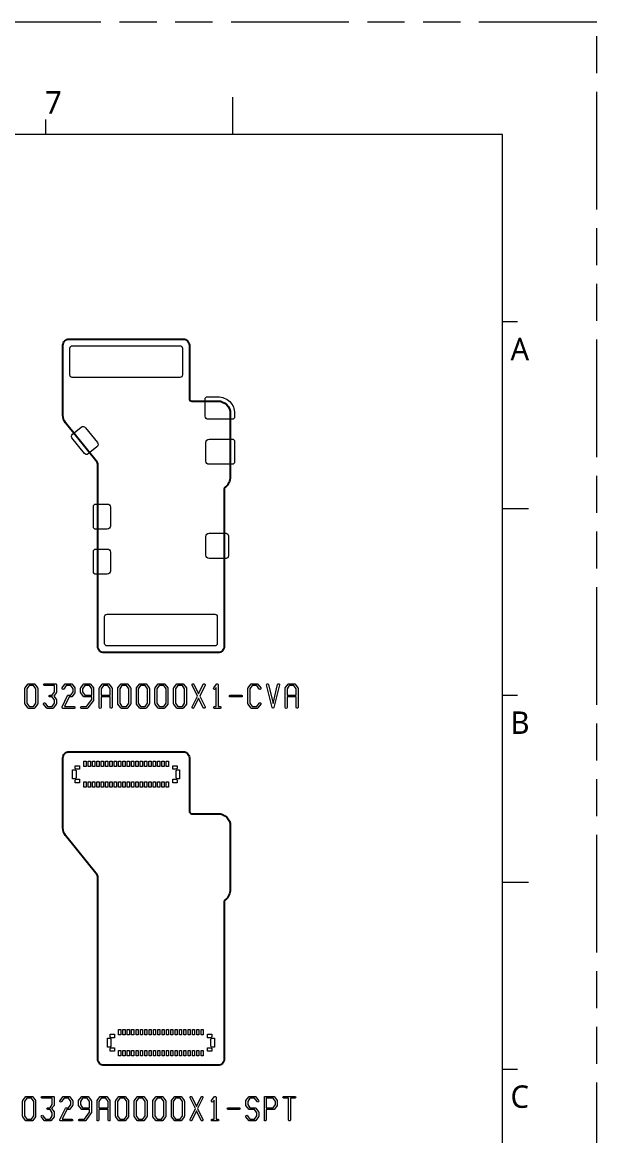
# Model space of a CAD drawing. Extents: x 1596 to 1844, y -134 to 41.
# Drawn here: x 1797.7 to 1844.1, y -48.7 to 41.2 of the extents above; entities that cross this region are included whole.
import ezdxf

# ---------------------------------------------------------------- set-up
doc = ezdxf.new("R2010")
doc.units = 0
doc.linetypes.add('PHANTOM', pattern=[29.5, 9.5, -1.5, 3, -1.5, 3, -1.5, 9.5])
doc.layers.get('0').update_dxf_attribs({"lineweight": 5})
doc.layers.add('0PAPERF', color=2, linetype='PHANTOM', lineweight=5, plot=False)
doc.layers.add('DIM', color=3, linetype='Continuous', lineweight=5)
doc.layers.add('gbr-outline-dxf_layer0', color=1, linetype='Continuous')
doc.styles.get("Standard").update_dxf_attribs({"font": 'txt.shx'})

msp = doc.modelspace()

# ---------------------------------------------------------------- linework, layer by layer
at = {"color": 0}
for p, q in [((1814.731, 32.176), (1814.731, 35.195)), ((1799.635, 32.176), (1799.635, 33.384))]:
    msp.add_line(p, q, dxfattribs=at)
for p, q in [((1836.469, 32.176), (1603.39, 32.176)), ((1836.469, -129.047), (1836.469, 32.176)), ((1836.469, 17.08), (1837.677, 17.08)), ((1836.469, 1.984), (1838.582, 1.984)), ((1836.469, -13.112), (1837.677, -13.112)), ((1836.469, -28.207), (1838.582, -28.207)), ((1836.469, -43.303), (1837.677, -43.303))]:
    msp.add_line(p, q)
at = {"linetype": 'Continuous'}
for points in [[(1801.571, 12.751), (1801.571, 14.92, -0.414227), (1801.771, 15.12), (1810.458, 15.12, -0.414223), (1810.658, 14.92), (1810.658, 12.751, -0.414223), (1810.458, 12.551), (1801.771, 12.551, -0.414227)], [(1812.487, 9.429), (1812.487, 10.798, -0.414223), (1812.687, 10.998), (1813.519, 10.998, -0.414215), (1814.869, 9.648), (1814.869, 9.375, -0.414223), (1814.669, 9.175), (1812.741, 9.175, -0.414221)], [(1801.745, 7.685, -0.414207), (1801.776, 7.966), (1802.487, 8.537, -0.414228), (1802.844, 8.498), (1803.798, 7.31, -0.414215), (1803.759, 6.953), (1803.048, 6.382, -0.41424), (1802.767, 6.413)], [(1812.551, 5.797), (1812.551, 7.321, -0.414221), (1812.805, 7.575), (1814.669, 7.575, -0.414223), (1814.869, 7.375), (1814.869, 5.743, -0.414223), (1814.669, 5.543), (1812.805, 5.543, -0.414221)], [(1803.474, 0.5), (1803.474, 2.132, -0.414223), (1803.674, 2.332), (1804.586, 2.332, -0.414221), (1804.84, 2.078), (1804.84, 0.554, -0.414221), (1804.586, 0.3), (1803.674, 0.3, -0.414223)], [(1812.551, -1.808), (1812.551, -0.284, -0.414221), (1812.805, -0.03), (1814.174, -0.03, -0.414223), (1814.374, -0.23), (1814.374, -1.862, -0.414223), (1814.174, -2.062), (1812.805, -2.062, -0.414221)], [(1803.474, -3.132), (1803.474, -1.5, -0.414223), (1803.674, -1.3), (1804.586, -1.3, -0.414221), (1804.84, -1.554), (1804.84, -3.078, -0.414221), (1804.586, -3.332), (1803.674, -3.332, -0.414223)], [(1804.381, -8.929), (1804.381, -6.76, -0.414223), (1804.581, -6.56), (1813.268, -6.56, -0.414223), (1813.468, -6.76), (1813.468, -8.929, -0.414223), (1813.268, -9.129), (1804.581, -9.129, -0.414223)], [(1797.941, -13.782), (1797.941, -12.559, -0.159612), (1797.956, -12.514), (1798.179, -12.208, -0.240361), (1798.241, -12.177), (1798.687, -12.177, -0.240361), (1798.749, -12.208), (1798.972, -12.514, -0.159612), (1798.986, -12.559), (1798.986, -13.782, -0.159612), (1798.972, -13.827), (1798.749, -14.133, -0.240361), (1798.687, -14.165), (1798.241, -14.165, -0.240361), (1798.179, -14.133), (1797.956, -13.827, -0.159612)], [(1799.456, -13.827, -1), (1799.579, -13.738), (1799.78, -14.012), (1800.148, -14.012), (1800.334, -13.758), (1800.334, -13.501), (1800.148, -13.247), (1799.964, -13.247, -1), (1799.964, -13.094), (1800.148, -13.094), (1800.334, -12.84), (1800.334, -12.329), (1799.518, -12.329, -1), (1799.518, -12.177), (1800.41, -12.177, -0.414239), (1800.486, -12.253), (1800.486, -12.865, -0.159612), (1800.472, -12.91), (1800.281, -13.171), (1800.472, -13.432, -0.159612), (1800.486, -13.477), (1800.486, -13.782, -0.159612), (1800.472, -13.827), (1800.249, -14.133, -0.240361), (1800.187, -14.165), (1799.741, -14.165, -0.240361), (1799.679, -14.133)], [(1802.441, -12.865), (1802.441, -12.559, -0.159612), (1802.456, -12.514), (1802.679, -12.208, -0.240361), (1802.741, -12.177), (1803.187, -12.177, -0.240361), (1803.249, -12.208), (1803.472, -12.514, -0.159612), (1803.486, -12.559), (1803.486, -13.476, -0.159612), (1803.472, -13.521), (1803.025, -14.133, -0.240361), (1802.964, -14.165), (1802.518, -14.165, -1), (1802.518, -14.012), (1802.925, -14.012), (1803.334, -13.452), (1803.334, -13.247), (1802.741, -13.247, -0.240361), (1802.679, -13.216), (1802.456, -12.91, -0.159612)], [(1803.941, -14.088), (1803.941, -12.559, -0.159612), (1803.956, -12.514), (1804.179, -12.208, -0.240361), (1804.241, -12.177), (1804.687, -12.177, -0.240361), (1804.749, -12.208), (1804.972, -12.514, -0.159612), (1804.986, -12.559), (1804.986, -14.088, -1), (1804.834, -14.088), (1804.834, -13.247), (1804.094, -13.247), (1804.094, -14.088, -1)], [(1805.441, -13.782), (1805.441, -12.559, -0.159612), (1805.456, -12.514), (1805.679, -12.208, -0.240361), (1805.741, -12.177), (1806.187, -12.177, -0.240361), (1806.249, -12.208), (1806.472, -12.514, -0.159612), (1806.486, -12.559), (1806.486, -13.782, -0.159612), (1806.472, -13.827), (1806.249, -14.133, -0.240361), (1806.187, -14.165), (1805.741, -14.165, -0.240361), (1805.679, -14.133), (1805.456, -13.827, -0.159612)], [(1806.941, -13.782), (1806.941, -12.559, -0.159612), (1806.956, -12.514), (1807.179, -12.208, -0.240361), (1807.241, -12.177), (1807.687, -12.177, -0.240361), (1807.749, -12.208), (1807.972, -12.514, -0.159612), (1807.986, -12.559), (1807.986, -13.782, -0.159612), (1807.972, -13.827), (1807.749, -14.133, -0.240361), (1807.687, -14.165), (1807.241, -14.165, -0.240361), (1807.179, -14.133), (1806.956, -13.827, -0.159612)], [(1808.441, -13.782), (1808.441, -12.559, -0.159612), (1808.456, -12.514), (1808.679, -12.208, -0.240361), (1808.741, -12.177), (1809.187, -12.177, -0.240361), (1809.249, -12.208), (1809.472, -12.514, -0.159612), (1809.486, -12.559), (1809.486, -13.782, -0.159612), (1809.472, -13.827), (1809.249, -14.133, -0.240361), (1809.187, -14.165), (1808.741, -14.165, -0.240361), (1808.679, -14.133), (1808.456, -13.827, -0.159612)], [(1809.941, -13.782), (1809.941, -12.559, -0.159612), (1809.956, -12.514), (1810.179, -12.208, -0.240361), (1810.241, -12.177), (1810.687, -12.177, -0.240361), (1810.749, -12.208), (1810.972, -12.514, -0.159612), (1810.986, -12.559), (1810.986, -13.782, -0.159612), (1810.972, -13.827), (1810.749, -14.133, -0.240361), (1810.687, -14.165), (1810.241, -14.165, -0.240361), (1810.179, -14.133), (1809.956, -13.827, -0.159612)], [(1815.941, -13.782), (1815.941, -12.559, -0.159612), (1815.956, -12.514), (1816.179, -12.208, -0.240361), (1816.241, -12.177), (1816.687, -12.177, -0.240361), (1816.749, -12.208), (1816.972, -12.514, -1), (1816.849, -12.604), (1816.648, -12.329), (1816.28, -12.329), (1816.094, -12.584), (1816.094, -13.758), (1816.28, -14.012), (1816.648, -14.012), (1816.849, -13.738, -1), (1816.972, -13.827), (1816.749, -14.133, -0.240361), (1816.687, -14.165), (1816.241, -14.165, -0.240361), (1816.179, -14.133), (1815.956, -13.827, -0.159612)], [(1818.941, -14.088), (1818.941, -12.559, -0.159612), (1818.956, -12.514), (1819.179, -12.208, -0.240361), (1819.241, -12.177), (1819.687, -12.177, -0.240361), (1819.749, -12.208), (1819.972, -12.514, -0.159612), (1819.986, -12.559), (1819.986, -14.088, -1), (1819.834, -14.088), (1819.834, -13.247), (1819.094, -13.247), (1819.094, -14.088, -1)], [(1814.518, -13.247, -1), (1814.518, -13.094), (1815.41, -13.094, -1), (1815.41, -13.247)], [(1797.766, -47.102), (1797.766, -45.879, -0.159612), (1797.781, -45.834), (1798.004, -45.528, -0.240361), (1798.066, -45.497), (1798.512, -45.497, -0.240361), (1798.574, -45.528), (1798.797, -45.834, -0.159612), (1798.811, -45.879), (1798.811, -47.102, -0.159612), (1798.797, -47.147), (1798.574, -47.453, -0.240361), (1798.512, -47.485), (1798.066, -47.485, -0.240361), (1798.004, -47.453), (1797.781, -47.147, -0.159612)], [(1799.281, -47.147, -1), (1799.404, -47.058), (1799.605, -47.332), (1799.973, -47.332), (1800.159, -47.078), (1800.159, -46.821), (1799.973, -46.567), (1799.789, -46.567, -1), (1799.789, -46.414), (1799.973, -46.414), (1800.159, -46.16), (1800.159, -45.649), (1799.343, -45.649, -1), (1799.343, -45.497), (1800.235, -45.497, -0.414239), (1800.311, -45.573), (1800.311, -46.185, -0.159612), (1800.297, -46.23), (1800.106, -46.491), (1800.297, -46.752, -0.159612), (1800.311, -46.797), (1800.311, -47.102, -0.159612), (1800.297, -47.147), (1800.074, -47.453, -0.240361), (1800.012, -47.485), (1799.566, -47.485, -0.240361), (1799.504, -47.453)], [(1802.266, -46.185), (1802.266, -45.879, -0.159612), (1802.281, -45.834), (1802.504, -45.528, -0.240361), (1802.566, -45.497), (1803.012, -45.497, -0.240361), (1803.074, -45.528), (1803.297, -45.834, -0.159612), (1803.311, -45.879), (1803.311, -46.796, -0.159612), (1803.297, -46.841), (1802.85, -47.453, -0.240361), (1802.789, -47.485), (1802.343, -47.485, -1), (1802.343, -47.332), (1802.75, -47.332), (1803.159, -46.772), (1803.159, -46.567), (1802.566, -46.567, -0.240361), (1802.504, -46.536), (1802.281, -46.23, -0.159612)], [(1803.766, -47.408), (1803.766, -45.879, -0.159612), (1803.781, -45.834), (1804.004, -45.528, -0.240361), (1804.066, -45.497), (1804.512, -45.497, -0.240361), (1804.574, -45.528), (1804.797, -45.834, -0.159612), (1804.811, -45.879), (1804.811, -47.408, -1), (1804.659, -47.408), (1804.659, -46.567), (1803.919, -46.567), (1803.919, -47.408, -1)], [(1805.266, -47.102), (1805.266, -45.879, -0.159612), (1805.281, -45.834), (1805.504, -45.528, -0.240361), (1805.566, -45.497), (1806.012, -45.497, -0.240361), (1806.074, -45.528), (1806.297, -45.834, -0.159612), (1806.311, -45.879), (1806.311, -47.102, -0.159612), (1806.297, -47.147), (1806.074, -47.453, -0.240361), (1806.012, -47.485), (1805.566, -47.485, -0.240361), (1805.504, -47.453), (1805.281, -47.147, -0.159612)], [(1806.766, -47.102), (1806.766, -45.879, -0.159612), (1806.781, -45.834), (1807.004, -45.528, -0.240361), (1807.066, -45.497), (1807.512, -45.497, -0.240361), (1807.574, -45.528), (1807.797, -45.834, -0.159612), (1807.811, -45.879), (1807.811, -47.102, -0.159612), (1807.797, -47.147), (1807.574, -47.453, -0.240361), (1807.512, -47.485), (1807.066, -47.485, -0.240361), (1807.004, -47.453), (1806.781, -47.147, -0.159612)], [(1808.266, -47.102), (1808.266, -45.879, -0.159612), (1808.281, -45.834), (1808.504, -45.528, -0.240361), (1808.566, -45.497), (1809.012, -45.497, -0.240361), (1809.074, -45.528), (1809.297, -45.834, -0.159612), (1809.311, -45.879), (1809.311, -47.102, -0.159612), (1809.297, -47.147), (1809.074, -47.453, -0.240361), (1809.012, -47.485), (1808.566, -47.485, -0.240361), (1808.504, -47.453), (1808.281, -47.147, -0.159612)], [(1809.766, -47.102), (1809.766, -45.879, -0.159612), (1809.781, -45.834), (1810.004, -45.528, -0.240361), (1810.066, -45.497), (1810.512, -45.497, -0.240361), (1810.574, -45.528), (1810.797, -45.834, -0.159612), (1810.811, -45.879), (1810.811, -47.102, -0.159612), (1810.797, -47.147), (1810.574, -47.453, -0.240361), (1810.512, -47.485), (1810.066, -47.485, -0.240361), (1810.004, -47.453), (1809.781, -47.147, -0.159612)], [(1815.766, -46.185), (1815.766, -45.879, -0.159612), (1815.781, -45.834), (1816.004, -45.528, -0.240361), (1816.066, -45.497), (1816.512, -45.497, -0.240361), (1816.574, -45.528), (1816.797, -45.834, -1), (1816.674, -45.924), (1816.473, -45.649), (1816.105, -45.649), (1815.919, -45.904), (1815.919, -46.16), (1816.105, -46.414), (1816.512, -46.414, -0.240361), (1816.574, -46.446), (1816.797, -46.752, -0.159612), (1816.811, -46.797), (1816.811, -47.102, -0.159612), (1816.797, -47.147), (1816.574, -47.453, -0.240361), (1816.512, -47.485), (1816.066, -47.485, -0.240361), (1816.004, -47.453), (1815.781, -47.147, -1), (1815.904, -47.058), (1816.105, -47.332), (1816.473, -47.332), (1816.659, -47.078), (1816.659, -46.821), (1816.473, -46.567), (1816.066, -46.567, -0.240361), (1816.004, -46.536), (1815.781, -46.23, -0.159612)], [(1817.266, -47.408), (1817.266, -45.573, -0.414239), (1817.343, -45.497), (1818.012, -45.497, -0.240361), (1818.074, -45.528), (1818.297, -45.834, -0.159612), (1818.311, -45.879), (1818.311, -46.185, -0.159612), (1818.297, -46.23), (1818.074, -46.536, -0.240361), (1818.012, -46.567), (1817.419, -46.567), (1817.419, -47.408, -1)], [(1818.843, -45.649, -1), (1818.843, -45.497), (1819.735, -45.497, -1), (1819.735, -45.649), (1819.365, -45.649), (1819.365, -47.408, -1), (1819.213, -47.408), (1819.213, -45.649)], [(1814.343, -46.567, -1), (1814.343, -46.414), (1815.235, -46.414, -1), (1815.235, -46.567)]]:
    msp.add_lwpolyline(points, format="xyb", close=True, dxfattribs=at)
for points in [[(1798.094, -13.758), (1798.28, -14.012), (1798.648, -14.012), (1798.834, -13.758), (1798.834, -12.584), (1798.648, -12.329), (1798.28, -12.329), (1798.094, -12.584)], [(1802.594, -12.84), (1802.78, -13.094), (1803.334, -13.094), (1803.334, -12.584), (1803.148, -12.329), (1802.78, -12.329), (1802.594, -12.584)], [(1804.094, -13.094), (1804.834, -13.094), (1804.834, -12.584), (1804.648, -12.329), (1804.28, -12.329), (1804.094, -12.584)], [(1805.594, -13.758), (1805.78, -14.012), (1806.148, -14.012), (1806.334, -13.758), (1806.334, -12.584), (1806.148, -12.329), (1805.78, -12.329), (1805.594, -12.584)], [(1807.094, -13.758), (1807.28, -14.012), (1807.648, -14.012), (1807.834, -13.758), (1807.834, -12.584), (1807.648, -12.329), (1807.28, -12.329), (1807.094, -12.584)], [(1808.594, -13.758), (1808.78, -14.012), (1809.148, -14.012), (1809.334, -13.758), (1809.334, -12.584), (1809.148, -12.329), (1808.78, -12.329), (1808.594, -12.584)], [(1810.094, -13.758), (1810.28, -14.012), (1810.648, -14.012), (1810.834, -13.758), (1810.834, -12.584), (1810.648, -12.329), (1810.28, -12.329), (1810.094, -12.584)], [(1819.094, -13.094), (1819.834, -13.094), (1819.834, -12.584), (1819.648, -12.329), (1819.28, -12.329), (1819.094, -12.584)], [(1802.009, -19.01), (1802.009, -18.8), (1802.359, -18.8), (1802.359, -19.08), (1802.079, -19.08)], [(1802.7, -18.861), (1802.7, -18.429), (1802.878, -18.429), (1802.878, -18.861)], [(1803.05, -18.861), (1803.05, -18.429), (1803.228, -18.429), (1803.228, -18.861)], [(1803.4, -18.861), (1803.4, -18.429), (1803.578, -18.429), (1803.578, -18.861)], [(1803.75, -18.861), (1803.75, -18.429), (1803.928, -18.429), (1803.928, -18.861)], [(1804.1, -18.861), (1804.1, -18.429), (1804.278, -18.429), (1804.278, -18.861)], [(1804.45, -18.861), (1804.45, -18.429), (1804.628, -18.429), (1804.628, -18.861)], [(1804.8, -18.861), (1804.8, -18.429), (1804.978, -18.429), (1804.978, -18.861)], [(1805.15, -18.861), (1805.15, -18.429), (1805.328, -18.429), (1805.328, -18.861)], [(1805.5, -18.861), (1805.5, -18.429), (1805.678, -18.429), (1805.678, -18.861)], [(1805.85, -18.861), (1805.85, -18.429), (1806.028, -18.429), (1806.028, -18.861)], [(1806.2, -18.861), (1806.2, -18.429), (1806.378, -18.429), (1806.378, -18.861)], [(1806.55, -18.861), (1806.55, -18.429), (1806.728, -18.429), (1806.728, -18.861)], [(1806.9, -18.861), (1806.9, -18.429), (1807.078, -18.429), (1807.078, -18.861)], [(1807.25, -18.861), (1807.25, -18.429), (1807.428, -18.429), (1807.428, -18.861)], [(1807.6, -18.861), (1807.6, -18.429), (1807.778, -18.429), (1807.778, -18.861)], [(1807.95, -18.861), (1807.95, -18.429), (1808.128, -18.429), (1808.128, -18.861)], [(1808.3, -18.861), (1808.3, -18.429), (1808.478, -18.429), (1808.478, -18.861)], [(1808.65, -18.861), (1808.65, -18.429), (1808.828, -18.429), (1808.828, -18.861)], [(1809, -18.861), (1809, -18.429), (1809.178, -18.429), (1809.178, -18.861)], [(1809.35, -18.861), (1809.35, -18.429), (1809.528, -18.429), (1809.528, -18.861)], [(1809.869, -19.08), (1809.869, -18.8), (1810.219, -18.8), (1810.219, -19.01), (1810.149, -19.08)], [(1801.799, -19.845), (1801.799, -19.125), (1802.008, -19.125), (1802.079, -19.196), (1802.079, -19.774), (1802.008, -19.845)], [(1810.149, -19.774), (1810.149, -19.196), (1810.22, -19.125), (1810.429, -19.125), (1810.429, -19.845), (1810.22, -19.845)], [(1802.009, -20.17), (1802.009, -19.96), (1802.079, -19.89), (1802.359, -19.89), (1802.359, -20.17)], [(1802.7, -20.541), (1802.7, -20.109), (1802.878, -20.109), (1802.878, -20.541)], [(1803.05, -20.541), (1803.05, -20.109), (1803.228, -20.109), (1803.228, -20.541)], [(1803.4, -20.541), (1803.4, -20.109), (1803.578, -20.109), (1803.578, -20.541)], [(1803.75, -20.541), (1803.75, -20.109), (1803.928, -20.109), (1803.928, -20.541)], [(1804.1, -20.541), (1804.1, -20.109), (1804.278, -20.109), (1804.278, -20.541)], [(1804.45, -20.541), (1804.45, -20.109), (1804.628, -20.109), (1804.628, -20.541)], [(1804.8, -20.541), (1804.8, -20.109), (1804.978, -20.109), (1804.978, -20.541)], [(1805.15, -20.541), (1805.15, -20.109), (1805.328, -20.109), (1805.328, -20.541)], [(1805.5, -20.541), (1805.5, -20.109), (1805.678, -20.109), (1805.678, -20.541)], [(1805.85, -20.541), (1805.85, -20.109), (1806.028, -20.109), (1806.028, -20.541)], [(1806.2, -20.541), (1806.2, -20.109), (1806.378, -20.109), (1806.378, -20.541)], [(1806.55, -20.541), (1806.55, -20.109), (1806.728, -20.109), (1806.728, -20.541)], [(1806.9, -20.541), (1806.9, -20.109), (1807.078, -20.109), (1807.078, -20.541)], [(1807.25, -20.541), (1807.25, -20.109), (1807.428, -20.109), (1807.428, -20.541)], [(1807.6, -20.541), (1807.6, -20.109), (1807.778, -20.109), (1807.778, -20.541)], [(1807.95, -20.541), (1807.95, -20.109), (1808.128, -20.109), (1808.128, -20.541)], [(1808.3, -20.541), (1808.3, -20.109), (1808.478, -20.109), (1808.478, -20.541)], [(1808.65, -20.541), (1808.65, -20.109), (1808.828, -20.109), (1808.828, -20.541)], [(1809, -20.541), (1809, -20.109), (1809.178, -20.109), (1809.178, -20.541)], [(1809.35, -20.541), (1809.35, -20.109), (1809.528, -20.109), (1809.528, -20.541)], [(1809.869, -20.17), (1809.869, -19.89), (1810.149, -19.89), (1810.219, -19.96), (1810.219, -20.17)], [(1805.51, -40.541), (1805.51, -40.109), (1805.688, -40.109), (1805.688, -40.541)], [(1805.86, -40.541), (1805.86, -40.109), (1806.038, -40.109), (1806.038, -40.541)], [(1806.21, -40.541), (1806.21, -40.109), (1806.388, -40.109), (1806.388, -40.541)], [(1806.56, -40.541), (1806.56, -40.109), (1806.738, -40.109), (1806.738, -40.541)], [(1806.91, -40.541), (1806.91, -40.109), (1807.088, -40.109), (1807.088, -40.541)], [(1807.26, -40.541), (1807.26, -40.109), (1807.438, -40.109), (1807.438, -40.541)], [(1807.61, -40.541), (1807.61, -40.109), (1807.788, -40.109), (1807.788, -40.541)], [(1807.96, -40.541), (1807.96, -40.109), (1808.138, -40.109), (1808.138, -40.541)], [(1808.31, -40.541), (1808.31, -40.109), (1808.488, -40.109), (1808.488, -40.541)], [(1808.66, -40.541), (1808.66, -40.109), (1808.838, -40.109), (1808.838, -40.541)], [(1809.01, -40.541), (1809.01, -40.109), (1809.188, -40.109), (1809.188, -40.541)], [(1809.36, -40.541), (1809.36, -40.109), (1809.538, -40.109), (1809.538, -40.541)], [(1809.71, -40.541), (1809.71, -40.109), (1809.888, -40.109), (1809.888, -40.541)], [(1810.06, -40.541), (1810.06, -40.109), (1810.238, -40.109), (1810.238, -40.541)], [(1810.41, -40.541), (1810.41, -40.109), (1810.588, -40.109), (1810.588, -40.541)], [(1810.76, -40.541), (1810.76, -40.109), (1810.938, -40.109), (1810.938, -40.541)], [(1811.11, -40.541), (1811.11, -40.109), (1811.288, -40.109), (1811.288, -40.541)], [(1811.46, -40.541), (1811.46, -40.109), (1811.638, -40.109), (1811.638, -40.541)], [(1811.81, -40.541), (1811.81, -40.109), (1811.988, -40.109), (1811.988, -40.541)], [(1812.16, -40.541), (1812.16, -40.109), (1812.338, -40.109), (1812.338, -40.541)], [(1804.609, -41.525), (1804.609, -40.805), (1804.818, -40.805), (1804.889, -40.876), (1804.889, -41.454), (1804.818, -41.525)], [(1804.819, -40.69), (1804.819, -40.48), (1805.169, -40.48), (1805.169, -40.76), (1804.889, -40.76)], [(1812.679, -40.76), (1812.679, -40.48), (1813.029, -40.48), (1813.029, -40.69), (1812.959, -40.76)], [(1812.959, -41.454), (1812.959, -40.876), (1813.03, -40.805), (1813.239, -40.805), (1813.239, -41.525), (1813.03, -41.525)], [(1804.819, -41.85), (1804.819, -41.64), (1804.889, -41.57), (1805.169, -41.57), (1805.169, -41.85)], [(1805.51, -42.221), (1805.51, -41.789), (1805.688, -41.789), (1805.688, -42.221)], [(1805.86, -42.221), (1805.86, -41.789), (1806.038, -41.789), (1806.038, -42.221)], [(1806.21, -42.221), (1806.21, -41.789), (1806.388, -41.789), (1806.388, -42.221)], [(1806.56, -42.221), (1806.56, -41.789), (1806.738, -41.789), (1806.738, -42.221)], [(1806.91, -42.221), (1806.91, -41.789), (1807.088, -41.789), (1807.088, -42.221)], [(1807.26, -42.221), (1807.26, -41.789), (1807.438, -41.789), (1807.438, -42.221)], [(1807.61, -42.221), (1807.61, -41.789), (1807.788, -41.789), (1807.788, -42.221)], [(1807.96, -42.221), (1807.96, -41.789), (1808.138, -41.789), (1808.138, -42.221)], [(1808.31, -42.221), (1808.31, -41.789), (1808.488, -41.789), (1808.488, -42.221)], [(1808.66, -42.221), (1808.66, -41.789), (1808.838, -41.789), (1808.838, -42.221)], [(1809.01, -42.221), (1809.01, -41.789), (1809.188, -41.789), (1809.188, -42.221)], [(1809.36, -42.221), (1809.36, -41.789), (1809.538, -41.789), (1809.538, -42.221)], [(1809.71, -42.221), (1809.71, -41.789), (1809.888, -41.789), (1809.888, -42.221)], [(1810.06, -42.221), (1810.06, -41.789), (1810.238, -41.789), (1810.238, -42.221)], [(1810.41, -42.221), (1810.41, -41.789), (1810.588, -41.789), (1810.588, -42.221)], [(1810.76, -42.221), (1810.76, -41.789), (1810.938, -41.789), (1810.938, -42.221)], [(1811.11, -42.221), (1811.11, -41.789), (1811.288, -41.789), (1811.288, -42.221)], [(1811.46, -42.221), (1811.46, -41.789), (1811.638, -41.789), (1811.638, -42.221)], [(1811.81, -42.221), (1811.81, -41.789), (1811.988, -41.789), (1811.988, -42.221)], [(1812.16, -42.221), (1812.16, -41.789), (1812.338, -41.789), (1812.338, -42.221)], [(1812.679, -41.85), (1812.679, -41.57), (1812.959, -41.57), (1813.029, -41.64), (1813.029, -41.85)], [(1797.919, -47.078), (1798.105, -47.332), (1798.473, -47.332), (1798.659, -47.078), (1798.659, -45.904), (1798.473, -45.649), (1798.105, -45.649), (1797.919, -45.904)], [(1802.419, -46.16), (1802.605, -46.414), (1803.159, -46.414), (1803.159, -45.904), (1802.973, -45.649), (1802.605, -45.649), (1802.419, -45.904)], [(1803.919, -46.414), (1804.659, -46.414), (1804.659, -45.904), (1804.473, -45.649), (1804.105, -45.649), (1803.919, -45.904)], [(1805.419, -47.078), (1805.605, -47.332), (1805.973, -47.332), (1806.159, -47.078), (1806.159, -45.904), (1805.973, -45.649), (1805.605, -45.649), (1805.419, -45.904)], [(1806.919, -47.078), (1807.105, -47.332), (1807.473, -47.332), (1807.659, -47.078), (1807.659, -45.904), (1807.473, -45.649), (1807.105, -45.649), (1806.919, -45.904)], [(1808.419, -47.078), (1808.605, -47.332), (1808.973, -47.332), (1809.159, -47.078), (1809.159, -45.904), (1808.973, -45.649), (1808.605, -45.649), (1808.419, -45.904)], [(1809.919, -47.078), (1810.105, -47.332), (1810.473, -47.332), (1810.659, -47.078), (1810.659, -45.904), (1810.473, -45.649), (1810.105, -45.649), (1809.919, -45.904)], [(1817.419, -46.414), (1817.973, -46.414), (1818.159, -46.16), (1818.159, -45.904), (1817.973, -45.649), (1817.419, -45.649)]]:
    msp.add_lwpolyline(points, close=True, dxfattribs=at)
for points in [[(1800.949, -14.055), (1801.395, -13.138, -0.287727), (1801.464, -13.094), (1801.648, -13.094), (1801.834, -12.84), (1801.834, -12.584), (1801.648, -12.329), (1801.28, -12.329), (1801.079, -12.604, -1), (1800.956, -12.514), (1801.179, -12.208, -0.240361), (1801.241, -12.177), (1801.687, -12.177, -0.240361), (1801.749, -12.208), (1801.972, -12.514, -0.159612), (1801.986, -12.559), (1801.986, -12.865, -0.159612), (1801.972, -12.91), (1801.749, -13.216, -0.240361), (1801.687, -13.247), (1801.512, -13.247), (1801.139, -14.012)], [(1811.449, -14.055), (1811.879, -13.171), (1811.449, -12.286, -1), (1811.586, -12.22), (1811.964, -12.996)], [(1811.964, -12.996), (1812.342, -12.22, -1), (1812.479, -12.286), (1812.049, -13.171), (1812.479, -14.055, -1), (1812.342, -14.122), (1811.964, -13.345)], [(1813.179, -12.514), (1813.402, -12.208, -0.726915), (1813.54, -12.253), (1813.54, -14.012), (1813.687, -14.012, -1), (1813.687, -14.165), (1813.241, -14.165, -1), (1813.241, -14.012), (1813.388, -14.012), (1813.388, -12.487)], [(1813.388, -12.487), (1813.302, -12.604, -1), (1813.179, -12.514)], [(1817.444, -12.271, -1), (1817.592, -12.235), (1817.964, -13.766)], [(1817.964, -13.766), (1818.336, -12.235, -1), (1818.484, -12.271), (1818.038, -14.106, -0.786013), (1817.89, -14.106), (1817.444, -12.271)], [(1811.964, -13.345), (1811.586, -14.122, -1), (1811.449, -14.055)], [(1801.139, -14.012), (1801.91, -14.012, -1), (1801.91, -14.165), (1801.018, -14.165, -0.554724), (1800.949, -14.055)], [(1800.774, -47.375), (1801.22, -46.458, -0.287727), (1801.289, -46.414), (1801.473, -46.414), (1801.659, -46.16), (1801.659, -45.904), (1801.473, -45.649), (1801.105, -45.649), (1800.904, -45.924, -1), (1800.781, -45.834), (1801.004, -45.528, -0.240361), (1801.066, -45.497), (1801.512, -45.497, -0.240361), (1801.574, -45.528), (1801.797, -45.834, -0.159612), (1801.811, -45.879), (1801.811, -46.185, -0.159612), (1801.797, -46.23), (1801.574, -46.536, -0.240361), (1801.512, -46.567), (1801.337, -46.567), (1800.964, -47.332)], [(1811.274, -47.375), (1811.704, -46.491), (1811.274, -45.606, -1), (1811.411, -45.54), (1811.789, -46.316)], [(1811.789, -46.316), (1812.167, -45.54, -1), (1812.304, -45.606), (1811.874, -46.491), (1812.304, -47.375, -1), (1812.167, -47.442), (1811.789, -46.665)], [(1813.004, -45.834), (1813.227, -45.528, -0.726915), (1813.365, -45.573), (1813.365, -47.332), (1813.512, -47.332, -1), (1813.512, -47.485), (1813.066, -47.485, -1), (1813.066, -47.332), (1813.213, -47.332), (1813.213, -45.807)], [(1813.213, -45.807), (1813.127, -45.924, -1), (1813.004, -45.834)], [(1811.789, -46.665), (1811.411, -47.442, -1), (1811.274, -47.375)], [(1800.964, -47.332), (1801.735, -47.332, -1), (1801.735, -47.485), (1800.843, -47.485, -0.554724), (1800.774, -47.375)]]:
    msp.add_lwpolyline(points, format="xyb", dxfattribs=at)
at = {"layer": '0PAPERF'}
for p, q in [((1844.079, 41.237), (1596.445, 41.237)), ((1844.079, -133.878), (1844.079, 41.237))]:
    msp.add_line(p, q, dxfattribs=at)
at = {"layer": 'gbr-outline-dxf_layer0', "linetype": 'Continuous'}
for points in [[(1801.014, 9.507), (1801.014, 15.155, -0.414218), (1801.514, 15.655), (1810.714, 15.655, -0.414219), (1811.214, 15.155), (1811.214, 10.848, 0.414223), (1811.414, 10.648), (1813.519, 10.648, -0.414215), (1814.519, 9.648), (1814.519, 4.511, -0.240277), (1814.106, 3.702, 0.240122), (1814.024, 3.54), (1814.024, -9.165, -0.414366), (1813.524, -9.665), (1804.324, -9.665, -0.414365), (1803.824, -9.165), (1803.824, 5.585, 0.170771), (1803.78, 5.71), (1801.234, 8.881, -0.170765)], [(1801.014, -23.813), (1801.014, -18.165, -0.414218), (1801.514, -17.665), (1810.714, -17.665, -0.414219), (1811.214, -18.165), (1811.214, -22.472, 0.414223), (1811.414, -22.672), (1813.519, -22.672, -0.414215), (1814.519, -23.672), (1814.519, -28.809, -0.240277), (1814.106, -29.618, 0.240122), (1814.024, -29.78), (1814.024, -42.485, -0.414366), (1813.524, -42.985), (1804.324, -42.985, -0.414365), (1803.824, -42.485), (1803.824, -27.735, 0.170771), (1803.78, -27.61), (1801.234, -24.439, -0.170765)]]:
    msp.add_lwpolyline(points, format="xyb", close=True, dxfattribs=at)

# ---------------------------------------------------------------- texts
at = {"char_height": 1.8115, "width": 3.41692, "attachment_point": 1}
for s, insert in [('{\\fMicrosoft JhengHei|b0|i0|c136|p0;A}', (1837.124, 15.747)), ('{\\fMicrosoft JhengHei|b0|i0|c136|p0;B}', (1837.124, -14.415)), ('{\\fMicrosoft JhengHei|b0|i0|c136|p0;C}', (1837.124, -44.616))]:
    msp.add_mtext(s, dxfattribs=dict(at, insert=insert))
at = {"layer": 'DIM', "color": 0, "insert": (1799.569, 35.675), "char_height": 1.8115, "width": 1.10289, "attachment_point": 1}
msp.add_mtext('{\\fMicrosoft JhengHei|b0|i0|c136|p0;7}', dxfattribs=at)

doc.saveas('drawing.dxf')
